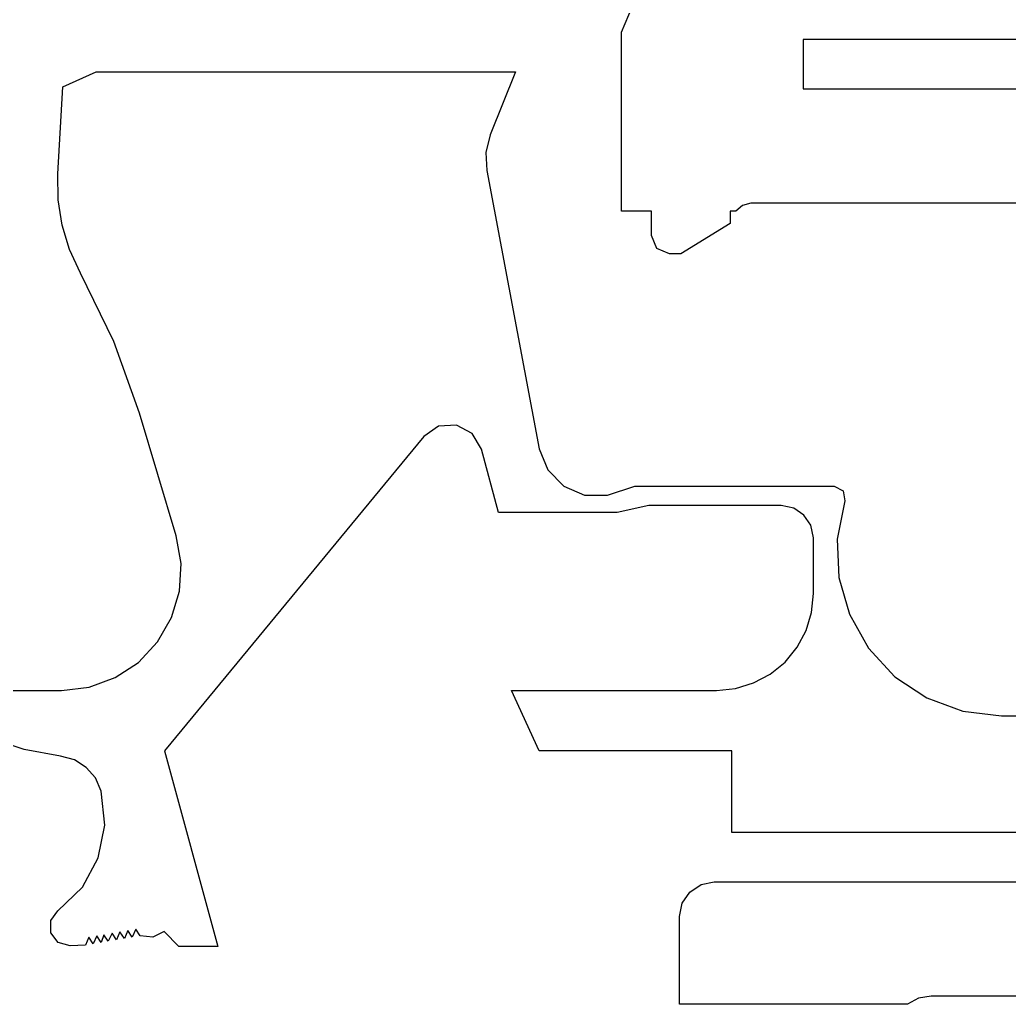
# Model space of a CAD drawing. Extents: x -211 to 2, y -103 to 318.
# Drawn here: x -107.59 to -65.55, y -98.46 to -56.62 of the extents above; entities that cross this region are included whole.
import ezdxf

# ---------------------------------------------------------------- set-up
doc = ezdxf.new("R2010")
doc.units = 0

msp = doc.modelspace()

# ---------------------------------------------------------------- linework, layer by layer
for p, q in [((-82.0248, -57.1476), (-80.0752, -52.5045)), ((-82.0248, -64.7605), (-82.0248, -57.1476)), ((-41.8805, -57.4604), (-74.2986, -57.4604)), ((-74.2986, -57.4604), (-74.2986, -59.5613)), ((-105.759, -59.4764), (-104.342, -58.8345)), ((-104.342, -58.8345), (-86.5331, -58.8345)), ((-86.5331, -58.8345), (-87.6009, -61.5163)), ((-105.972, -63.1711), (-105.759, -59.4764)), ((-74.2986, -59.5613), (-41.1368, -59.5613)), ((-87.6009, -61.5163), (-87.782039, -62.258199)), ((-87.782039, -62.258199), (-87.752, -63.0213)), ((-87.752, -63.0213), (-85.5177, -74.8542)), ((-105.957552, -64.268296), (-105.972, -63.1711)), ((-105.790158, -65.347322), (-105.957552, -64.268296)), ((-76.887321, -64.510849), (-77.1624, -64.7605)), ((-76.527, -64.4205), (-76.887321, -64.510849)), ((-50.3468, -64.4205), (-76.527, -64.4205)), ((-80.7469, -64.7605), (-82.0248, -64.7605)), ((-80.7469, -65.797), (-80.7469, -64.7605)), ((-77.1624, -64.7605), (-77.4019, -64.7605)), ((-77.4019, -64.7605), (-77.4019, -65.2745)), ((-105.473435, -66.392312), (-105.790158, -65.347322)), ((-77.4019, -65.2745), (-79.5053, -66.5674)), ((-80.521257, -66.341757), (-80.7469, -65.797)), ((-105.011, -67.3874), (-105.473435, -66.392312)), ((-79.9765, -66.5674), (-80.521257, -66.341757)), ((-79.5053, -66.5674), (-79.9765, -66.5674)), ((-103.59747, -70.299093), (-105.011, -67.3874)), ((-102.503, -73.3451), (-103.59747, -70.299093)), ((-100.941, -78.554), (-102.503, -73.3451)), ((-89.795887, -73.899999), (-90.4215, -74.3349)), ((-89.035324, -73.854446), (-89.795887, -73.899999)), ((-88.362273, -74.211565), (-89.035324, -73.854446)), ((-90.4215, -74.3349), (-101.439, -87.6965)), ((-87.9736, -74.8669), (-88.362273, -74.211565)), ((-87.2535, -77.5576), (-87.9736, -74.8669)), ((-85.5177, -74.8542), (-85.156304, -75.751197)), ((-85.156304, -75.751197), (-84.479098, -76.441561)), ((-84.479098, -76.441561), (-83.58922, -76.820149)), ((-82.6222, -76.8293), (-81.4576, -76.4416)), ((-81.4576, -76.4416), (-72.9904, -76.4416)), ((-72.9904, -76.4416), (-72.602974, -76.638764)), ((-83.58922, -76.820149), (-82.6222, -76.8293)), ((-72.602974, -76.638764), (-72.5342, -77.068)), ((-80.8608, -77.2707), (-82.2013, -77.5576)), ((-75.232, -77.2707), (-80.8608, -77.2707)), ((-74.701853, -77.377741), (-75.232, -77.2707)), ((-72.5342, -77.068), (-72.851734, -78.689536)), ((-82.2013, -77.5576), (-87.2535, -77.5576)), ((-74.268929, -77.669629), (-74.701853, -77.377741)), ((-73.977041, -78.102553), (-74.268929, -77.669629)), ((-73.87, -78.6327), (-73.977041, -78.102553)), ((-100.734203, -79.728276), (-100.941, -78.554)), ((-73.87, -81.0097), (-73.87, -78.6327)), ((-72.851734, -78.689536), (-72.783202, -80.318431)), ((-100.803052, -80.903062), (-100.734203, -79.728276)), ((-72.783202, -80.318431), (-72.339417, -81.887203)), ((-101.139187, -82.030836), (-100.803052, -80.903062)), ((-73.949723, -81.815372), (-73.87, -81.0097)), ((-74.182916, -82.582736), (-73.949723, -81.815372)), ((-72.339417, -81.887203), (-71.53119, -83.328375)), ((-101.734251, -83.064077), (-101.139187, -82.030836)), ((-74.560648, -83.290227), (-74.182916, -82.582736)), ((-102.552849, -83.931018), (-101.734251, -83.064077)), ((-75.073988, -83.916283), (-74.560648, -83.290227)), ((-71.53119, -83.328375), (-70.40742, -84.539717)), ((-103.536416, -84.577129), (-102.552849, -83.931018)), ((-75.700056, -84.429607), (-75.073988, -83.916283)), ((-76.407557, -84.807322), (-75.700056, -84.429607)), ((-104.641838, -84.980744), (-103.536416, -84.577129)), ((-77.174926, -85.040497), (-76.407557, -84.807322)), ((-70.40742, -84.539717), (-69.050409, -85.443329)), ((-111.42, -85.1202), (-105.826, -85.1202)), ((-105.826, -85.1202), (-104.641838, -84.980744)), ((-85.5177, -87.6965), (-86.6999, -85.1202)), ((-86.6999, -85.1202), (-77.9806, -85.1202)), ((-77.9806, -85.1202), (-77.174926, -85.040497)), ((-69.050409, -85.443329), (-67.521066, -86.008219)), ((-67.521066, -86.008219), (-65.8803, -86.2034)), ((-65.8803, -86.2034), (-39.1409, -86.2034)), ((-107.409122, -87.633587), (-108.888923, -87.127926)), ((-105.863, -87.9186), (-107.409122, -87.633587)), ((-101.439, -87.6965), (-99.1786, -96.0023)), ((-77.3357, -87.6965), (-85.5177, -87.6965)), ((-77.3357, -91.1593), (-77.3357, -87.6965)), ((-105.273612, -88.075569), (-105.863, -87.9186)), ((-104.768077, -88.393176), (-105.273612, -88.075569)), ((-104.377504, -88.84472), (-104.768077, -88.393176)), ((-104.133, -89.4035), (-104.377504, -88.84472)), ((-103.977603, -90.84332), (-104.133, -89.4035)), ((-104.254553, -92.23284), (-103.977603, -90.84332)), ((-44.9175, -91.1593), (-77.3357, -91.1593)), ((-104.929976, -93.47834), (-104.254553, -92.23284)), ((-78.644606, -93.372634), (-78.0793, -93.2602)), ((-78.0793, -93.2602), (-44.9175, -93.2602)), ((-105.97, -94.4861), (-104.929976, -93.47834)), ((-79.444066, -94.172094), (-79.12385, -93.69285)), ((-79.12385, -93.69285), (-78.644606, -93.372634)), ((-79.5565, -94.7374), (-79.444066, -94.172094)), ((-106.278759, -94.906913), (-105.97, -94.4861)), ((-106.273223, -95.428818), (-106.278759, -94.906913)), ((-79.5565, -98.4594), (-79.5565, -94.7374)), ((-105.955608, -95.842987), (-106.273223, -95.428818)), ((-103.335, -95.3876), (-103.481, -95.7231)), ((-103.147, -95.6652), (-103.335, -95.3876)), ((-103.001, -95.3297), (-103.147, -95.6652)), ((-102.813, -95.6073), (-103.001, -95.3297)), ((-102.667, -95.2717), (-102.813, -95.6073)), ((-102.478, -95.5493), (-102.667, -95.2717)), ((-101.453, -95.3718), (-101.940547, -95.604645)), ((-100.827, -96.0023), (-101.453, -95.3718)), ((-105.453, -95.9837), (-105.955608, -95.842987)), ((-104.656, -95.6164), (-104.802, -95.9519)), ((-104.468, -95.894), (-104.656, -95.6164)), ((-104.322, -95.5585), (-104.468, -95.894)), ((-104.133, -95.8361), (-104.322, -95.5585)), ((-104.018, -95.5059), (-104.133, -95.8361)), ((-103.83, -95.7835), (-104.018, -95.5059)), ((-103.67, -95.4455), (-103.83, -95.7835)), ((-103.481, -95.7231), (-103.67, -95.4455)), ((-101.940547, -95.604645), (-102.478, -95.5493)), ((-104.802, -95.9519), (-105.453, -95.9837)), ((-99.1786, -96.0023), (-100.827, -96.0023)), ((-99.1786, -96.0023), (-99.1786, -96.0023)), ((-69.400155, -98.206702), (-69.8751, -98.4594)), ((-68.8693, -98.1194), (-69.400155, -98.206702)), ((-42.6892, -98.1194), (-68.8693, -98.1194)), ((-69.8751, -98.4594), (-79.5565, -98.4594))]:
    msp.add_line(p, q)

doc.saveas('drawing.dxf')
